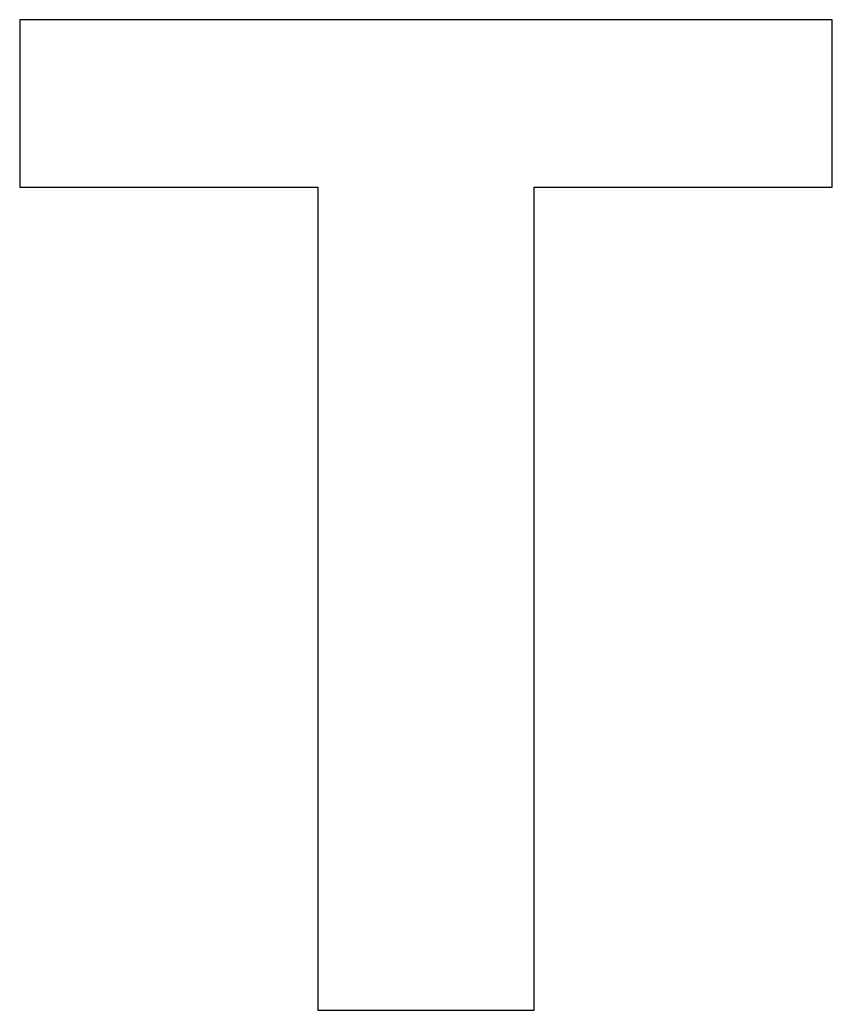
# Model space of a CAD drawing. Header units: metres. Extents: x -20.8 to 21.9, y -55.9 to -3.8.
import ezdxf

# ---------------------------------------------------------------- set-up
doc = ezdxf.new("R2010")
doc.units = ezdxf.units.M

msp = doc.modelspace()

# ---------------------------------------------------------------- linework, layer by layer
for p, q in [((21.9497, -3.80072), (-20.8391, -3.80072)), ((-20.8391, -3.80072), (-20.8391, -12.6135)), ((21.9497, -12.6135), (21.9497, -3.80072)), ((-20.8391, -12.6135), (-5.14639, -12.6135)), ((-5.14639, -12.6135), (-5.14639, -55.9437)), ((6.25644, -12.6135), (21.9497, -12.6135)), ((6.25644, -55.9437), (6.25644, -12.6135)), ((-5.14639, -55.9437), (6.25644, -55.9437))]:
    msp.add_line(p, q)

doc.saveas('drawing.dxf')
